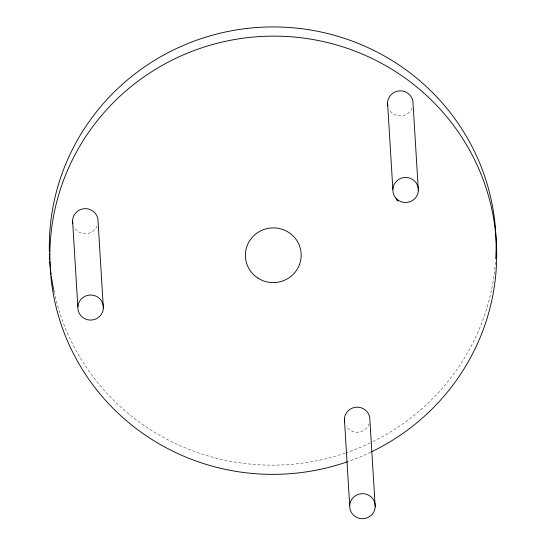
<?xml version="1.0" encoding="UTF-8"?>
<svg xmlns="http://www.w3.org/2000/svg" width="546" height="546" viewBox="0 0 546 546"><rect width="100%" height="100%" fill="white"/><g stroke="black" fill="none" stroke-linecap="round" stroke-linejoin="round"><path stroke-width="0.41" stroke-dasharray="2.73 2.05" d="M495.488 262.107A223.423 219.096 -3.5 0 1 372.515 441.844M370.256 442.936A223.423 219.096 -3.5 0 1 345.973 452.866M345.168 453.139A223.423 219.096 -3.5 0 1 54.341 292.806M370.823 452.143A223.423 219.096 -3.5 0 1 348.15 461.513M369.287 423.648A12.783 12.538 -3.5 0 1 346.123 426.051M97.161 225.894A12.783 12.538 -3.5 0 1 73.887 226.815M412.148 108.101A12.783 12.538 -3.5 0 1 388.875 109.016"/><path stroke-width="0.82" d="M398.56 200.457L397.42 201.024L396.041 198.321A12.783 12.538 -3.5 0 1 401.972 177.976A12.783 12.538 -3.5 0 1 418.25 191.803A12.783 12.538 -3.5 0 1 398.56 200.457L396.041 198.321M418.366 190.711L413.069 104.122A12.783 12.538 -3.5 0 0 399.413 90.889A12.783 12.538 -3.5 0 0 387.79 105.924M387.558 102.662L392.854 189.257M375.211 506.913A12.783 12.538 -3.5 0 0 356.743 494.983A12.783 12.538 -3.5 0 0 355.405 516.659A12.783 12.538 -3.5 0 0 375.211 506.913L369.922 420.434A12.783 12.538 -3.5 0 0 356.265 407.2A12.783 12.538 -3.5 0 0 344.635 422.242M344.403 418.973L349.693 505.459M103.365 308.285A12.783 12.538 -3.5 0 0 84.896 296.348A12.783 12.538 -3.5 0 0 83.558 318.025A12.783 12.538 -3.5 0 0 103.365 308.285L98.082 221.915A12.783 12.538 -3.5 0 0 84.425 208.681A12.783 12.538 -3.5 0 0 72.802 223.724M72.563 220.461L77.846 306.825M54.163 291.994A223.423 219.096 -3.5 0 1 53.822 290.356M53.651 289.537A223.423 219.096 -3.5 0 1 51.372 276.29M51.147 274.618A223.423 219.096 -3.5 0 1 50.457 268.728M50.287 267.042A223.423 219.096 -3.5 0 1 49.802 261.125M49.693 259.432A223.423 219.096 -3.5 0 1 49.42 253.501M49.372 251.808A223.423 219.096 -3.5 0 1 276.802 26.959A223.423 219.096 -3.5 0 1 495.72 258.77M347.345 461.793A223.423 219.096 -3.5 0 1 52.266 223.785A223.423 219.096 -3.5 0 1 405.057 78.003A223.423 219.096 -3.5 0 1 371.573 451.781M257.903 278.098A27.887 27.348 -3.5 0 0 301.119 256.838A27.887 27.348 -3.5 0 0 260.824 230.801A27.887 27.348 -3.5 0 0 257.903 278.098"/></g></svg>
